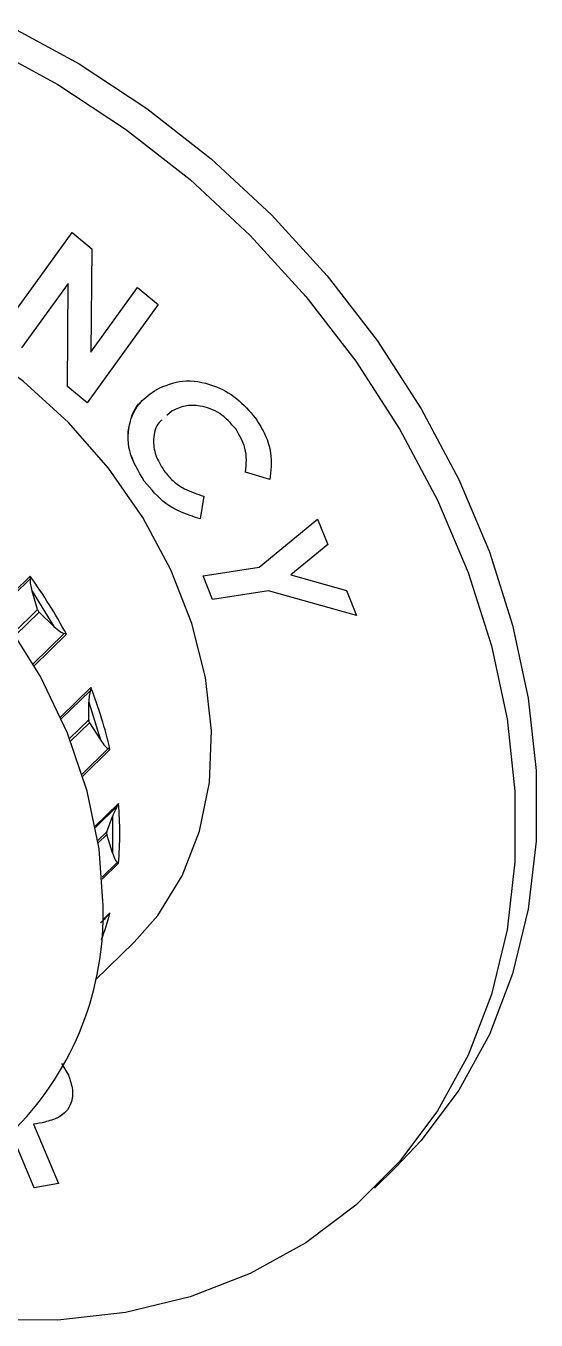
# Model space of a CAD drawing. Header units: millimetres. Extents: x 0 to 3353, y 0 to 2591.
# Drawn here: x 2143 to 2163.2, y 1002.1 to 1053.3 of the extents above; entities that cross this region are included whole.
import ezdxf

# ---------------------------------------------------------------- set-up
doc = ezdxf.new("R2010")
doc.units = ezdxf.units.MM
doc.header["$LTSCALE"] = 12

msp = doc.modelspace()

# ---------------------------------------------------------------- linework, layer by layer
at = {"color": 7, "linetype": 'Continuous', "lineweight": 25}
for p, q in [((2142.003, 1041.267), (2144.813, 1045.164)), ((2142.003, 1041.267), (2144.813, 1045.164)), ((2144.813, 1045.164), (2145.586, 1044.516)), ((2145.586, 1044.516), (2145.556, 1040.427)), ((2144.655, 1043.147), (2142.811, 1040.589)), ((2144.626, 1039.068), (2144.655, 1043.147)), ((2144.627, 1039.068), (2144.655, 1043.147)), ((2144.655, 1043.147), (2144.655, 1043.147)), ((2145.556, 1040.427), (2147.405, 1042.991)), ((2145.556, 1040.427), (2147.405, 1042.991)), ((2147.405, 1042.991), (2148.212, 1042.315)), ((2148.212, 1042.315), (2145.402, 1038.418)), ((2145.556, 1040.427), (2145.556, 1040.427)), ((2145.402, 1038.418), (2144.626, 1039.068)), ((2144.627, 1039.068), (2144.626, 1039.068)), ((2145.402, 1038.418), (2144.627, 1039.068)), ((2148.771, 1038.097), (2148.564, 1037.912)), ((2148.771, 1038.098), (2148.565, 1037.913)), ((2148.771, 1038.098), (2148.771, 1038.097)), ((2151.292, 1037.383), (2151.292, 1037.383)), ((2152.644, 1035.373), (2151.681, 1035.668)), ((2151.681, 1035.668), (2151.681, 1035.667)), ((2152.644, 1035.373), (2151.681, 1035.667)), ((2147.668, 1035.311), (2147.668, 1035.31)), ((2150.023, 1034.72), (2149.878, 1033.819)), ((2152.213, 1031.913), (2154.532, 1033.805)), ((2154.532, 1033.805), (2154.939, 1032.801)), ((2154.939, 1032.801), (2153.471, 1031.602)), ((2154.939, 1032.801), (2153.471, 1031.602)), ((2143.151, 1031.55), (2143.149, 1031.444)), ((2149.996, 1031.568), (2152.213, 1031.913)), ((2150.376, 1030.63), (2149.996, 1031.568)), ((2150.376, 1030.63), (2149.996, 1031.568)), ((2153.471, 1031.602), (2155.676, 1030.983)), ((2153.471, 1031.602), (2153.471, 1031.602)), ((2143.439, 1030.23), (2143.222, 1030.955)), ((2143.222, 1030.955), (2144.091, 1029.56)), ((2152.593, 1030.975), (2150.376, 1030.63)), ((2152.594, 1030.975), (2150.376, 1030.63)), ((2156.076, 1029.993), (2152.593, 1030.975)), ((2152.594, 1030.975), (2152.593, 1030.975)), ((2156.076, 1029.994), (2152.594, 1030.975)), ((2155.676, 1030.983), (2156.076, 1029.993)), ((2150.376, 1030.63), (2150.376, 1030.63)), ((2143.505, 1030.125), (2144.091, 1029.56)), ((2144.584, 1029.249), (2144.499, 1029.277)), ((2145.556, 1027.135), (2145.533, 1027.028)), ((2145.468, 1025.859), (2145.473, 1026.555)), ((2145.473, 1026.555), (2145.93, 1025.068)), ((2145.502, 1025.746), (2145.93, 1025.068)), ((2146.309, 1024.683), (2146.243, 1024.718)), ((2146.644, 1022.542), (2146.599, 1022.44)), ((2146.178, 1021.424), (2146.406, 1022.025)), ((2146.406, 1022.025), (2146.406, 1020.592)), ((2146.406, 1020.592), (2146.178, 1021.316)), ((2146.599, 1020.214), (2146.644, 1020.179)), ((2146.026, 1017.918), (2146.243, 1018.129)), ((2146.309, 1018.22), (2146.243, 1018.129)), ((2145.74, 1015.566), (2147.268, 1017.057)), ((2144.386, 1012.247), (2144.663, 1011.784)), ((2144.264, 1010.104), (2144.263, 1010.103)), ((2144.4, 1010.212), (2144.264, 1010.104)), ((2143.306, 1007.323), (2142.39, 1009.502)), ((2143.306, 1007.324), (2142.39, 1009.502)), ((2143.283, 1009.841), (2144.271, 1007.492)), ((2143.284, 1009.841), (2143.283, 1009.841)), ((2156.784, 1007.307), (2157.624, 1008.127)), ((2144.271, 1007.492), (2143.306, 1007.323)), ((2144.271, 1007.492), (2143.306, 1007.324)), ((2143.306, 1007.324), (2143.306, 1007.323))]:
    msp.add_line(p, q, dxfattribs=at)
at = {"color": 8, "linetype": 'Continuous', "lineweight": 25}
for p, q in [((2141.828, 1030.259), (2143.151, 1031.55)), ((2141.873, 1030.199), (2143.149, 1031.444)), ((2143.439, 1030.23), (2142.497, 1029.311)), ((2142.565, 1029.208), (2143.505, 1030.125)), ((2144.499, 1029.277), (2143.268, 1028.076)), ((2144.584, 1029.249), (2143.31, 1028.005)), ((2144.354, 1025.961), (2145.556, 1027.135)), ((2144.38, 1025.902), (2145.533, 1027.028)), ((2145.468, 1025.859), (2144.709, 1025.118)), ((2144.75, 1025.012), (2145.502, 1025.746)), ((2146.243, 1024.718), (2145.208, 1023.708)), ((2146.309, 1024.683), (2145.232, 1023.631)), ((2145.728, 1021.648), (2146.644, 1022.542)), ((2145.738, 1021.599), (2146.599, 1022.44)), ((2146.178, 1021.424), (2145.828, 1021.082)), ((2145.843, 1020.988), (2146.178, 1021.316)), ((2146.599, 1020.214), (2145.997, 1019.626)), ((2146.644, 1020.179), (2146.002, 1019.552)), ((2146.027, 1017.944), (2146.309, 1018.22))]:
    msp.add_line(p, q, dxfattribs=at)
at = {"color": 7, "linetype": 'Continuous', "lineweight": 25, "flags": 128}
for points in [[(2142.31, 1053.347), (2145.09, 1051.844), (2147.77, 1050.08), (2150.319, 1048.078), (2152.706, 1045.86), (2154.905, 1043.452), (2156.889, 1040.883), (2158.635, 1038.183), (2160.122, 1035.383), (2161.334, 1032.516), (2162.255, 1029.616), (2162.875, 1026.717), (2163.187, 1023.853), (2163.187, 1021.057), (2162.875, 1018.362), (2162.255, 1015.8), (2161.334, 1013.401), (2160.122, 1011.192), (2158.635, 1009.201), (2157.624, 1008.127)], [(2141.47, 1052.527), (2144.25, 1051.024), (2146.93, 1049.26), (2149.479, 1047.258), (2151.866, 1045.04), (2154.065, 1042.632), (2156.049, 1040.063), (2157.795, 1037.363), (2159.282, 1034.563), (2160.493, 1031.696), (2161.415, 1028.796), (2162.035, 1025.897), (2162.347, 1023.033), (2162.347, 1020.237), (2162.035, 1017.542), (2161.415, 1014.98), (2160.493, 1012.581), (2159.282, 1010.372), (2157.795, 1008.381), (2156.049, 1006.63), (2154.065, 1005.139), (2151.866, 1003.926), (2149.479, 1003.006), (2146.93, 1002.389), (2144.25, 1002.083), (2141.47, 1002.09)], [(2147.268, 1017.057), (2148.199, 1018.112), (2149.173, 1019.684), (2149.861, 1021.451), (2150.248, 1023.376), (2150.326, 1025.418), (2150.093, 1027.534), (2149.554, 1029.678), (2148.721, 1031.805), (2147.611, 1033.869), (2146.248, 1035.827), (2144.661, 1037.636), (2142.885, 1039.258), (2140.956, 1040.659), (2138.916, 1041.808), (2136.808, 1042.681), (2134.677, 1043.26), (2132.57, 1043.532), (2130.53, 1043.492), (2128.601, 1043.14), (2126.824, 1042.484), (2125.237, 1041.537), (2124.218, 1040.673)], [(2146.037, 1018.497), (2145.878, 1020.747), (2145.404, 1023.04), (2144.623, 1025.331), (2143.551, 1027.576), (2142.209, 1029.73), (2140.624, 1031.753), (2138.825, 1033.604), (2136.848, 1035.247), (2134.732, 1036.651), (2132.517, 1037.788), (2130.247, 1038.636), (2127.965, 1039.179), (2125.717, 1039.406), (2123.546, 1039.312), (2121.495, 1038.9), (2119.602, 1038.177), (2117.906, 1037.158), (2116.754, 1036.183)]]:
    msp.add_lwpolyline(points, dxfattribs=at)
at = {"color": 7, "linetype": 'Continuous', "lineweight": 25}
for centre, radius, start, end in [((2126.349, 1019.49), 20.681, 28.1555, 35.6707), ((2143.676, 1030.305), 0.248, 197.3849, 226.4412), ((2129.223, 1020.775), 17.527, 12.8836, 21.276), ((2145.678, 1025.862), 0.211, 180.8733, 213.2863), ((2132.988, 1021.36), 13.708, 355.0558, 4.9442), ((2146.336, 1021.37), 0.166, 160.9634, 199.0366), ((2133.943, 1018.159), 12.099, 315.6678, 1.598)]:
    msp.add_arc(centre, radius, start, end, dxfattribs=at)
at = {"color": 8, "linetype": 'Continuous', "lineweight": 25}
msp.add_arc((2135.665, 1020.971), 10.994, 339.7206, 345.505, dxfattribs=at)
at = {"color": 7, "linetype": 'Continuous', "lineweight": 25}
for points, knots in [([(2148.159, 1038.95), (2148.491, 1039.095), (2149.156, 1039.383), (2150.325, 1039.189), (2151.362, 1038.638), (2151.838, 1038.085), (2152.076, 1037.809)], [0, 0, 0, 0, 0.2802287, 0.5596219, 0.7799663, 1, 1, 1, 1]), ([(2147.668, 1035.31), (2147.434, 1035.708), (2146.965, 1036.503), (2147.029, 1037.651), (2147.465, 1038.478), (2147.927, 1038.793), (2148.159, 1038.95)], [0, 0, 0, 0, 0.279279, 0.558582, 0.779077, 1, 1, 1, 1]), ([(2147.668, 1035.311), (2147.433, 1035.71), (2146.961, 1036.508), (2147.047, 1037.635), (2147.311, 1038.271), (2147.542, 1038.453), (2147.557, 1038.465)], [0, 0, 0, 0, 0.351852, 0.703733, 0.981526, 1, 1, 1, 1]), ([(2151.292, 1037.383), (2151.091, 1037.606), (2150.69, 1038.054), (2149.926, 1038.314), (2149.266, 1038.326), (2148.936, 1038.174), (2148.771, 1038.097)], [0, 0, 0, 0, 0.278955, 0.558611, 0.779181, 1, 1, 1, 1]), ([(2151.292, 1037.383), (2151.092, 1037.607), (2150.69, 1038.055), (2149.926, 1038.314), (2149.267, 1038.327), (2148.936, 1038.174), (2148.771, 1038.098)], [0, 0, 0, 0, 0.278955, 0.558611, 0.779181, 1, 1, 1, 1]), ([(2148.367, 1037.735), (2148.331, 1037.705), (2148.12, 1037.53), (2148, 1037.03), (2148.077, 1036.338), (2148.32, 1035.936), (2148.442, 1035.735)], [0, 0, 0, 0, 0.073744, 0.433306, 0.716628, 1, 1, 1, 1]), ([(2152.076, 1037.809), (2152.214, 1037.588), (2152.492, 1037.146), (2152.743, 1036.287), (2152.681, 1035.719), (2152.644, 1035.373)], [0, 0, 0, 0, 0.280274, 0.560712, 1, 1, 1, 1]), ([(2151.681, 1035.667), (2151.71, 1035.986), (2151.763, 1036.555), (2151.436, 1037.13), (2151.292, 1037.383)], [0, 0, 0, 0, 0.560366, 1, 1, 1, 1]), ([(2151.681, 1035.668), (2151.711, 1035.987), (2151.764, 1036.555), (2151.436, 1037.13), (2151.292, 1037.383)], [0, 0, 0, 0, 0.560366, 1, 1, 1, 1]), ([(2148.442, 1035.735), (2148.559, 1035.592), (2148.792, 1035.304), (2149.344, 1034.935), (2149.765, 1034.802), (2150.023, 1034.72)], [0, 0, 0, 0, 0.279984, 0.559714, 1, 1, 1, 1]), ([(2149.878, 1033.819), (2149.402, 1033.978), (2148.551, 1034.261), (2147.938, 1034.99), (2147.668, 1035.311)], [0, 0, 0, 0, 0.560168, 1, 1, 1, 1]), ([(2149.878, 1033.819), (2149.401, 1033.977), (2148.551, 1034.261), (2147.938, 1034.989), (2147.668, 1035.31)], [0, 0, 0, 0, 0.560168, 1, 1, 1, 1]), ([(2143.149, 1031.444), (2143.147, 1031.41), (2143.143, 1031.289), (2143.176, 1031.121), (2143.21, 1030.998), (2143.222, 1030.955)], [0, 0, 0, 0, 0.199569, 0.716122, 1, 1, 1, 1]), ([(2144.091, 1029.56), (2144.174, 1029.485), (2144.29, 1029.381), (2144.436, 1029.296), (2144.486, 1029.28), (2144.499, 1029.277)], [0, 0, 0, 0, 0.653569, 0.913498, 1, 1, 1, 1]), ([(2145.533, 1027.028), (2145.524, 1026.995), (2145.491, 1026.877), (2145.477, 1026.715), (2145.474, 1026.597), (2145.473, 1026.555)], [0, 0, 0, 0, 0.199569, 0.716122, 1, 1, 1, 1]), ([(2145.93, 1025.068), (2145.991, 1024.978), (2146.077, 1024.853), (2146.191, 1024.745), (2146.232, 1024.723), (2146.243, 1024.718)], [0, 0, 0, 0, 0.653569, 0.913498, 1, 1, 1, 1]), ([(2146.599, 1022.44), (2146.582, 1022.41), (2146.522, 1022.304), (2146.46, 1022.163), (2146.42, 1022.061), (2146.406, 1022.025)], [0, 0, 0, 0, 0.199569, 0.716122, 1, 1, 1, 1]), ([(2146.406, 1020.592), (2146.44, 1020.496), (2146.488, 1020.361), (2146.562, 1020.244), (2146.592, 1020.22), (2146.599, 1020.214)], [0, 0, 0, 0, 0.6535687, 0.9134985, 1, 1, 1, 1]), ([(2146.243, 1018.129), (2146.219, 1018.105), (2146.134, 1018.018), (2146.029, 1017.91), (2145.956, 1017.834), (2145.93, 1017.807)], [0, 0, 0, 0, 0.199569, 0.716122, 1, 1, 1, 1]), ([(2144.663, 1011.784), (2144.73, 1011.591), (2144.865, 1011.206), (2144.801, 1010.696), (2144.584, 1010.323), (2144.37, 1010.176), (2144.263, 1010.103)], [0, 0, 0, 0, 0.28008, 0.559344, 0.779569, 1, 1, 1, 1]), ([(2144.263, 1010.103), (2144.088, 1010.039), (2143.775, 1009.924), (2143.434, 1009.866), (2143.283, 1009.841)], [0, 0, 0, 0, 0.559601, 1, 1, 1, 1]), ([(2144.264, 1010.104), (2144.088, 1010.039), (2143.775, 1009.924), (2143.434, 1009.867), (2143.284, 1009.841)], [0, 0, 0, 0, 0.559601, 1, 1, 1, 1])]:
    msp.add_open_spline(points, degree=3, knots=knots, dxfattribs=at)

doc.saveas('drawing.dxf')
